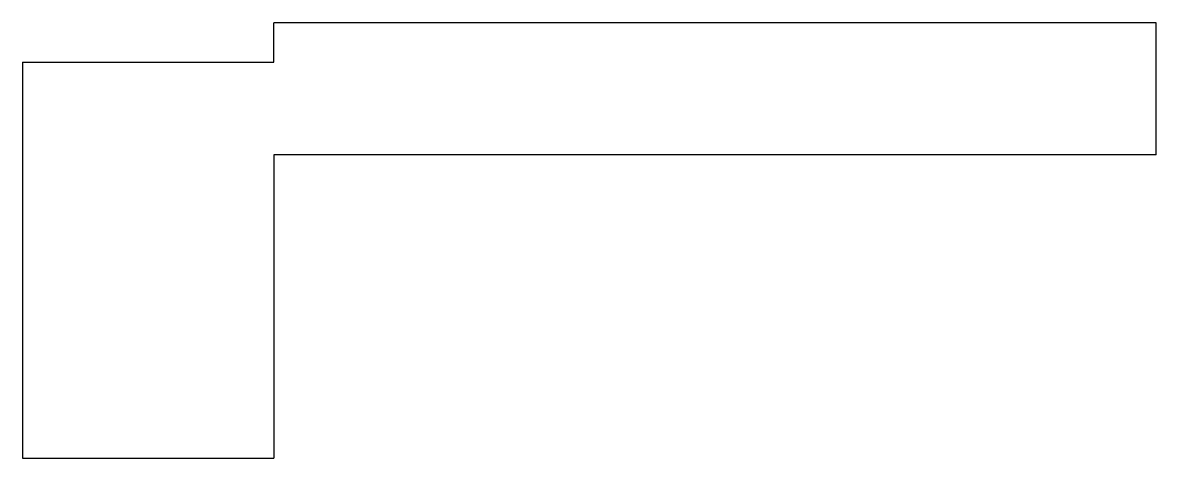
# Model space of a CAD drawing. Header units: millimetres. Extents: x 1 to 274, y 0 to 543.
# Drawn here: x 230.72 to 273.72, y 526.91 to 543.41 of the extents above; entities outside this region: 2.
import ezdxf

# ---------------------------------------------------------------- set-up
doc = ezdxf.new("R2010")
doc.units = ezdxf.units.MM
doc.styles.add('SLDTEXTSTYLE0', font='TXT', dxfattribs={"width": 0.7})

msp = doc.modelspace()

# ---------------------------------------------------------------- linework, layer by layer
at = {"color": 7, "linetype": 'Continuous', "lineweight": 25}
for p, q in [((240.246, 541.909), (240.246, 543.409)), ((273.721, 543.409), (240.246, 543.409)), ((273.721, 538.409), (273.721, 543.409)), ((230.721, 541.909), (240.246, 541.909)), ((230.721, 541.909), (230.721, 526.909)), ((273.721, 538.409), (240.246, 538.409)), ((240.246, 538.409), (240.246, 526.909)), ((230.721, 526.909), (240.246, 526.909))]:
    msp.add_line(p, q, dxfattribs=at)

# ---------------------------------------------------------------- texts
at = {"color": 7, "linetype": 'Continuous', "char_height": 14.5493, "attachment_point": 1, "style": 'SLDTEXTSTYLE0'}
for s, insert in [('SOLIDWORKS Educational Product.', (0, 40.579)), ('For Instructional Use Only.', (0, 18.755))]:
    msp.add_mtext(s, dxfattribs=dict(at, insert=insert))

doc.saveas('drawing.dxf')
